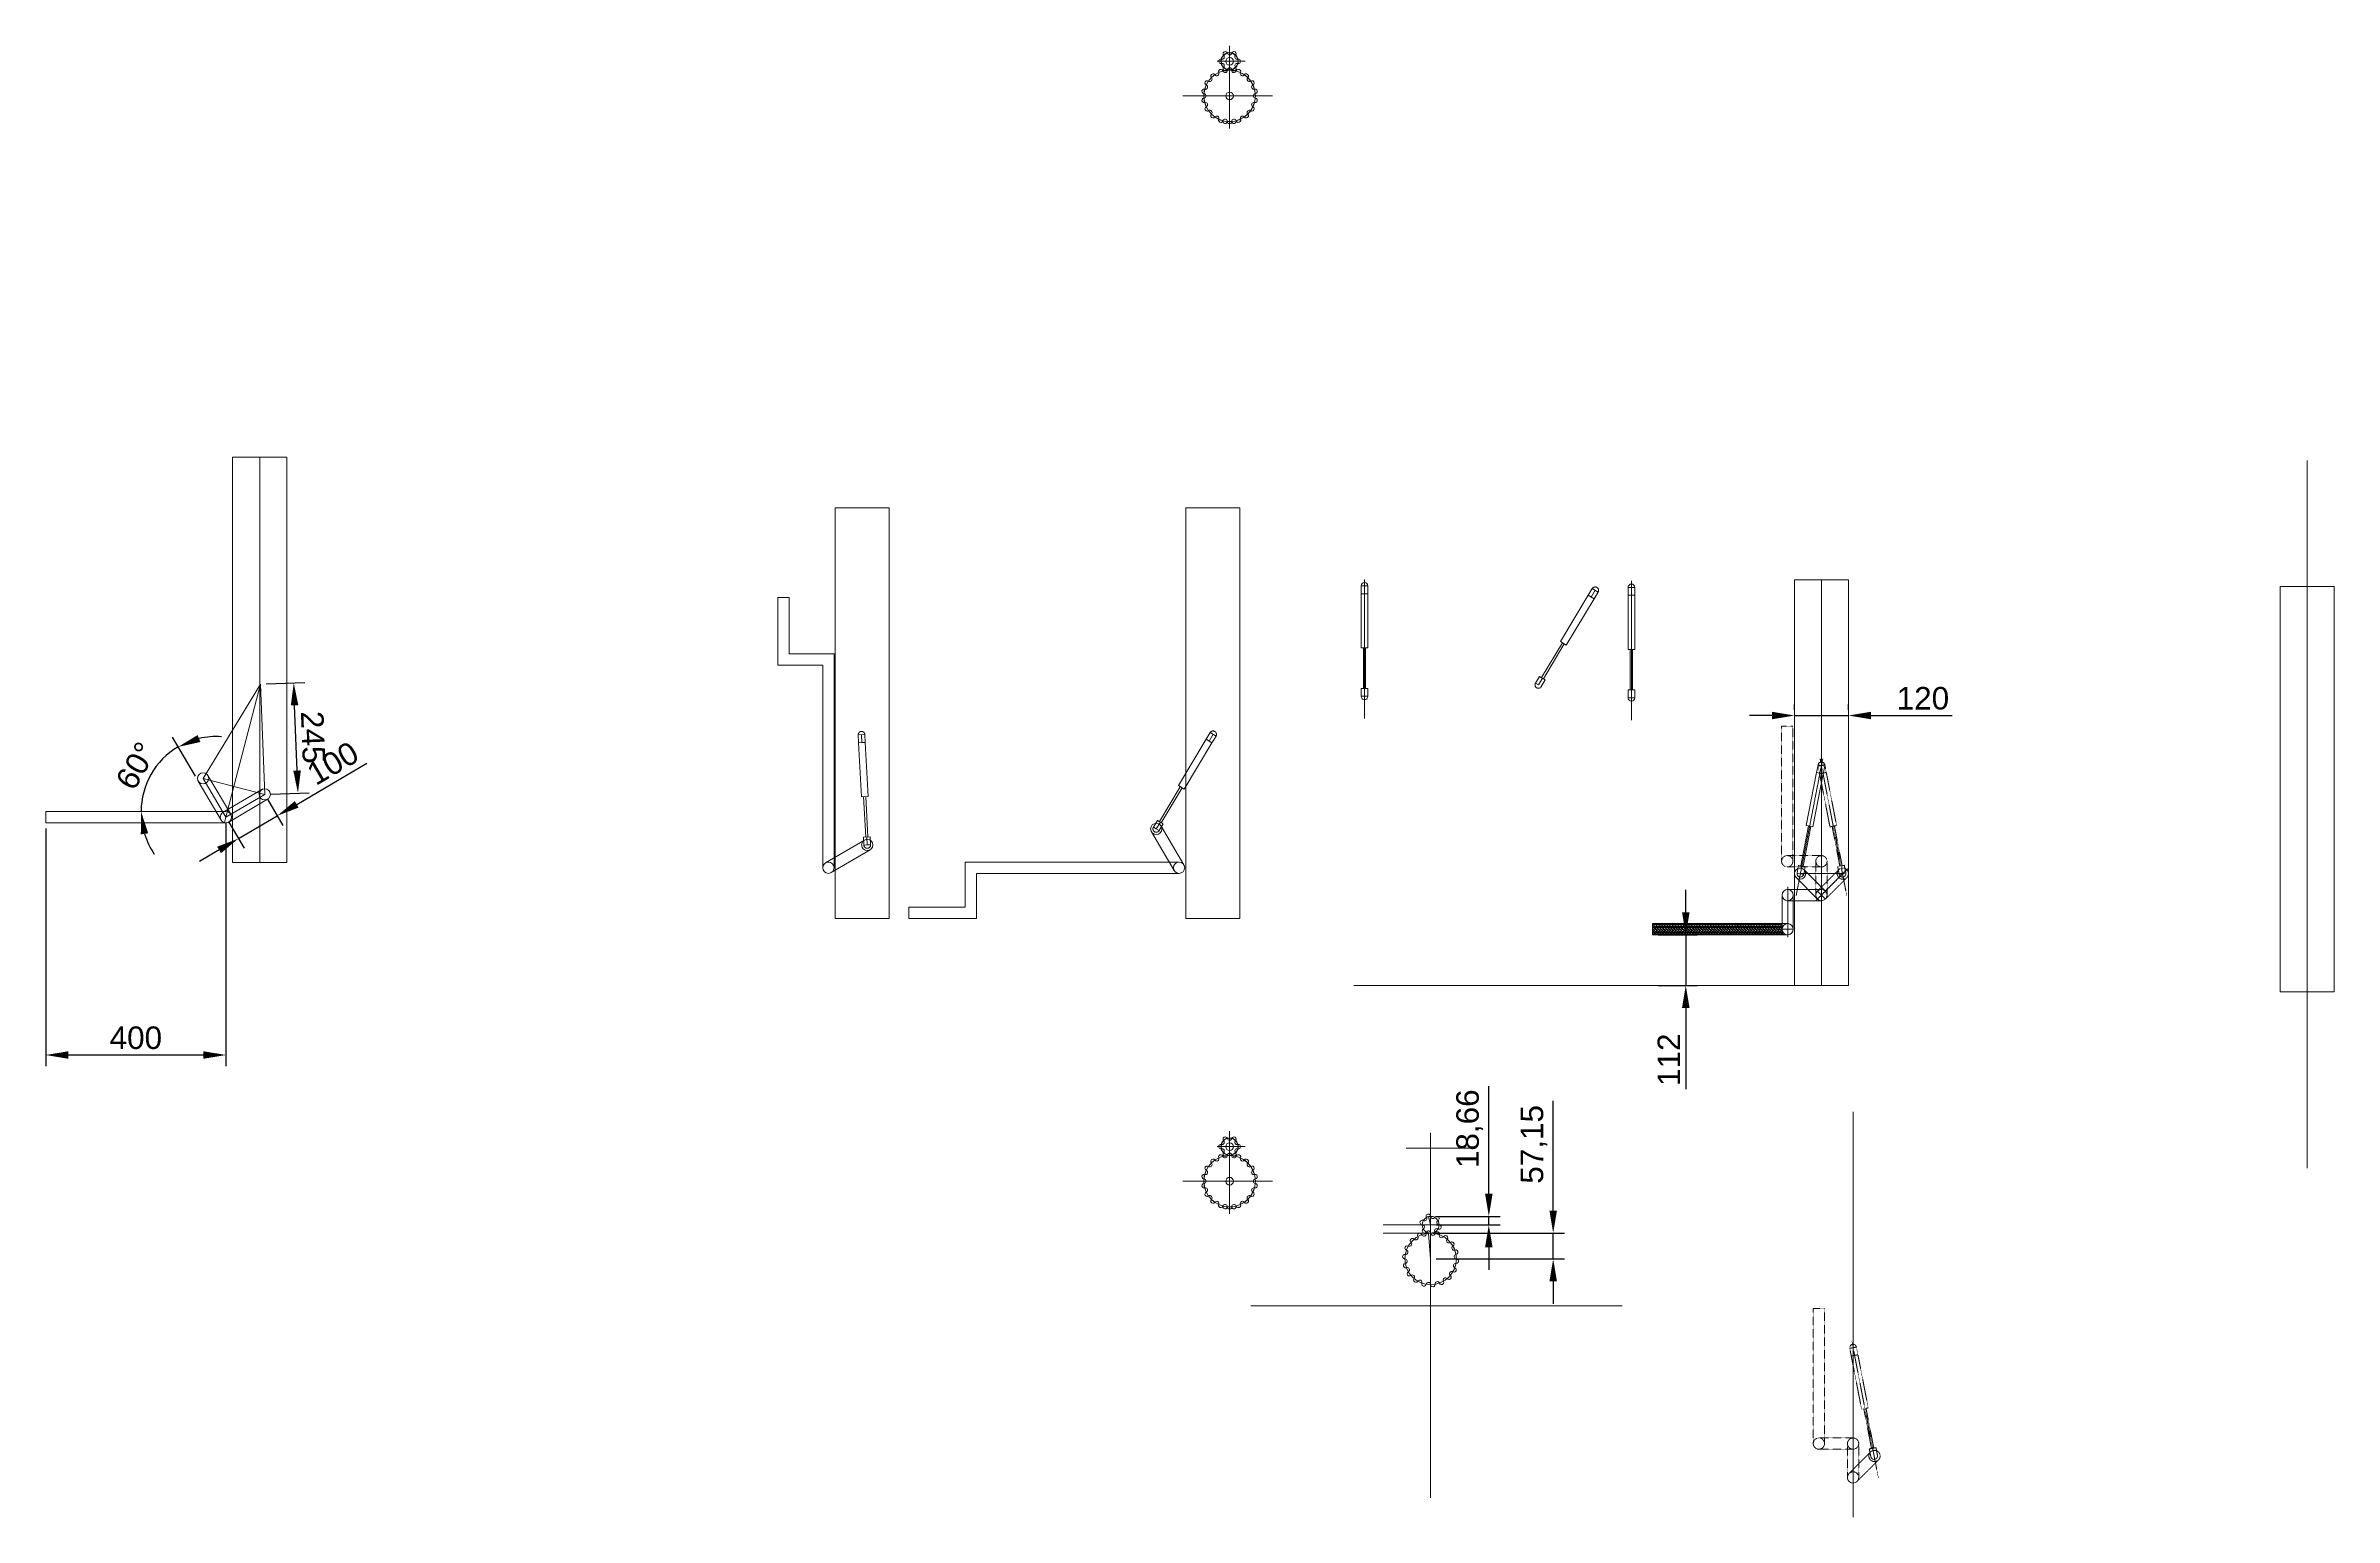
# Model space of a CAD drawing. Header units: millimetres. Extents: x 18768 to 1484868, y -11027 to 520152.
# Drawn here: x 136202 to 141284, y 496674 to 499941 of the extents above; entities that cross this region are included whole.
import ezdxf

# ---------------------------------------------------------------- set-up
doc = ezdxf.new("R2010")
doc.units = ezdxf.units.MM
doc.linetypes.add('CENTER', pattern=[2.71, 2.2, -0.22, 0.07, -0.22])
doc.linetypes.add('HIDDEN', pattern=[0.375, 0.25, -0.125])
doc.layers.add('A Construir', color=1, linetype='Continuous')
doc.styles.get("Standard").update_dxf_attribs({"font": 'arial.ttf'})
doc.dimstyles.new('Anotativo', dxfattribs={"dimscale": 0, "dimtxt": 2.5, "dimasz": 2.5, "dimexe": 1.25, "dimexo": 0.625, "dimtad": 1, "dimtxsty": 'Standard', "dimcen": 2.5, "dimadec": 0, "dimazin": 0, "dimtfac": 1, "dimtmove": 0, "dimatfit": 3, "dimfxl": 1, "dimarcsym": 0})

# ---------------------------------------------------------------- blocks, each defined once
blk = doc.blocks.new('*D722')
at = {"layer": 'A Construir', "color": 0, "linetype": 'ByBlock', "lineweight": -2, "transparency": 16777216}
blk.add_line((136534, 498319.2), (136483, 498406.1), dxfattribs=at)
for start, end in [(120.4237, 180), (85.8704, 103.1471), (197.2767, 214.5533)]:
    blk.add_arc((136579.9, 498241), 166.4, start, end, dxfattribs=at)
at = {"layer": 'A Construir', "color": 0, "linetype": 'ByBlock', "lineweight": 15, "transparency": 16777216}
for points in [[(136545.2, 498395.4), (136539, 498410.8), (136495.6, 498384.5)], [(136412.8, 498190.3), (136429.2, 498192.8), (136413.5, 498241)]]:
    blk.add_solid(points, dxfattribs=at)
at = {"layer": 'DEFPOINTS', "color": 0, "linetype": 'ByBlock', "lineweight": 15, "transparency": 16777216}
for p in [(136451.9, 498347.4), (136540.4, 498308.4), (136201.8, 498241), (136601.8, 498241), (136591, 498222.2)]:
    blk.add_point(p, dxfattribs=at)
at = {"layer": 'A Construir', "color": 0, "linetype": 'ByBlock', "lineweight": 15, "transparency": 16777216, "insert": (136402.5, 498342.6), "char_height": 50, "attachment_point": 5, "rotation": 60.2119}
blk.add_mtext('60°', dxfattribs=at)
blk = doc.blocks.new('*D723')
at = {"layer": 'A Construir', "color": 0, "linetype": 'ByBlock', "lineweight": -2, "transparency": 16777216}
for p, q in [((136691.1, 498524.4), (136777.4, 498527.8)), ((136759.9, 498331.9), (136754.3, 498476.8)), ((136700.5, 498279.6), (136786.8, 498282.9))]:
    blk.add_line(p, q, dxfattribs=at)
at = {"layer": 'A Construir', "color": 0, "linetype": 'ByBlock', "lineweight": 15, "transparency": 16777216}
for points in [[(136762.6, 498477.2), (136746, 498476.5), (136752.4, 498526.8)], [(136768.2, 498332.3), (136751.5, 498331.6), (136761.8, 498282)]]:
    blk.add_solid(points, dxfattribs=at)
at = {"layer": 'DEFPOINTS', "color": 0, "linetype": 'ByBlock', "lineweight": 15, "transparency": 16777216}
for p in [(136678.6, 498524), (136752.4, 498526.8), (136688, 498279.1)]:
    blk.add_point(p, dxfattribs=at)
at = {"layer": 'A Construir', "color": 0, "linetype": 'ByBlock', "lineweight": 15, "transparency": 16777216, "insert": (136795.1, 498405.8), "char_height": 50, "attachment_point": 5, "rotation": 272.1988}
blk.add_mtext('245', dxfattribs=at)
blk = doc.blocks.new('*D724')
at = {"layer": 'A Construir', "color": 0, "linetype": 'ByBlock', "lineweight": -2, "transparency": 16777216}
for p, q in [((136759, 498257), (136914.7, 498348.4)), ((136629.6, 498181), (136715.9, 498231.7)), ((136694.3, 498268.4), (136728.5, 498210.1)), ((136608.1, 498217.7), (136642.3, 498159.5)), ((136586.5, 498155.7), (136543.4, 498130.4))]:
    blk.add_line(p, q, dxfattribs=at)
at = {"layer": 'A Construir', "color": 0, "linetype": 'ByBlock', "lineweight": 15, "transparency": 16777216}
for points in [[(136754.8, 498264.2), (136763.2, 498249.8), (136715.9, 498231.7)], [(136582.3, 498162.9), (136590.8, 498148.5), (136629.6, 498181)]]:
    blk.add_solid(points, dxfattribs=at)
at = {"layer": 'DEFPOINTS', "color": 0, "linetype": 'ByBlock', "lineweight": 15, "transparency": 16777216}
for p in [(136688, 498279.1), (136715.9, 498231.7), (136601.8, 498228.5)]:
    blk.add_point(p, dxfattribs=at)
at = {"layer": 'A Construir', "color": 0, "linetype": 'ByBlock', "lineweight": 15, "transparency": 16777216, "insert": (136839.2, 498348.2), "char_height": 50, "attachment_point": 5, "rotation": 30.4237}
blk.add_mtext('100', dxfattribs=at)
blk = doc.blocks.new('*D725')
at = {"layer": 'A Construir', "color": 0, "linetype": 'ByBlock', "lineweight": -2, "transparency": 16777216}
for p, q in [((140035, 498454.2), (139985, 498454.2)), ((140085, 498466.7), (140085, 498479.2)), ((140085, 498454.2), (140205, 498454.2)), ((140205, 498466.7), (140205, 498479.2)), ((140255, 498454.2), (140435.6, 498454.2))]:
    blk.add_line(p, q, dxfattribs=at)
at = {"layer": 'A Construir', "color": 0, "linetype": 'ByBlock', "lineweight": 15, "transparency": 16777216}
for points in [[(140035, 498462.5), (140035, 498445.8), (140085, 498454.2)], [(140255, 498462.5), (140255, 498445.8), (140205, 498454.2)]]:
    blk.add_solid(points, dxfattribs=at)
at = {"layer": 'DEFPOINTS', "color": 0, "linetype": 'ByBlock', "lineweight": 15, "transparency": 16777216}
for p in [(140085, 498454.2), (140205, 498454.2), (140205, 498454.2)]:
    blk.add_point(p, dxfattribs=at)
at = {"layer": 'A Construir', "color": 0, "linetype": 'ByBlock', "lineweight": 15, "transparency": 16777216, "insert": (140370.3, 498492.2), "char_height": 50, "attachment_point": 5}
blk.add_mtext('120', dxfattribs=at)
blk = doc.blocks.new('*D726')
at = {"layer": 'A Construir', "color": 0, "linetype": 'ByBlock', "lineweight": -2, "transparency": 16777216}
for p, q in [((139843.7, 498017.1), (139843.7, 498067.1)), ((139782.5, 497967.1), (139868.7, 497967.1)), ((139843.7, 497967.1), (139843.7, 497855.1)), ((139782.5, 497855.1), (139868.7, 497855.1)), ((139843.7, 497805.1), (139843.7, 497624.9))]:
    blk.add_line(p, q, dxfattribs=at)
at = {"layer": 'A Construir', "color": 0, "linetype": 'ByBlock', "lineweight": 15, "transparency": 16777216}
for points in [[(139835.4, 498017.1), (139852, 498017.1), (139843.7, 497967.1)], [(139835.4, 497805.1), (139852, 497805.1), (139843.7, 497855.1)]]:
    blk.add_solid(points, dxfattribs=at)
at = {"layer": 'DEFPOINTS', "color": 0, "linetype": 'ByBlock', "lineweight": 15, "transparency": 16777216}
for p in [(139770, 497967.1), (139770, 497855.1), (139843.7, 497855.1)]:
    blk.add_point(p, dxfattribs=at)
at = {"layer": 'A Construir', "color": 0, "linetype": 'ByBlock', "lineweight": 15, "transparency": 16777216, "insert": (139806.1, 497690), "char_height": 50, "attachment_point": 5, "rotation": 90}
blk.add_mtext('112', dxfattribs=at)
blk = doc.blocks.new('*D727')
at = {"layer": 'A Construir', "color": 0, "linetype": 'ByBlock', "lineweight": -2, "transparency": 16777216}
for p, q in [((139406.3, 497392.3), (139406.3, 497631.3)), ((139289.6, 497342.3), (139431.3, 497342.3)), ((139289.6, 497323.7), (139431.3, 497323.7)), ((139406.3, 497323.7), (139406.3, 497342.3)), ((139406.3, 497273.7), (139406.3, 497223.7))]:
    blk.add_line(p, q, dxfattribs=at)
at = {"layer": 'A Construir', "color": 0, "linetype": 'ByBlock', "lineweight": 15, "transparency": 16777216}
for points in [[(139398, 497392.3), (139414.6, 497392.3), (139406.3, 497342.3)], [(139398, 497273.7), (139414.6, 497273.7), (139406.3, 497323.7)]]:
    blk.add_solid(points, dxfattribs=at)
at = {"layer": 'DEFPOINTS', "color": 0, "linetype": 'ByBlock', "lineweight": 15, "transparency": 16777216}
for p in [(139277.1, 497342.3), (139277.1, 497323.7), (139406.3, 497342.3)]:
    blk.add_point(p, dxfattribs=at)
at = {"layer": 'A Construir', "color": 0, "linetype": 'ByBlock', "lineweight": 15, "transparency": 16777216, "insert": (139363.7, 497536.8), "char_height": 50, "attachment_point": 5, "rotation": 90}
blk.add_mtext('18,66', dxfattribs=at)
blk = doc.blocks.new('*D728')
at = {"layer": 'A Construir', "color": 0, "linetype": 'ByBlock', "lineweight": -2, "transparency": 16777216}
for p, q in [((139549.2, 497355), (139549.2, 497599.1)), ((139289.6, 497305), (139574.2, 497305)), ((139549.2, 497247.9), (139549.2, 497305)), ((139289.6, 497247.9), (139574.2, 497247.9)), ((139549.2, 497197.9), (139549.2, 497147.9))]:
    blk.add_line(p, q, dxfattribs=at)
at = {"layer": 'A Construir', "color": 0, "linetype": 'ByBlock', "lineweight": 15, "transparency": 16777216}
for points in [[(139540.9, 497355), (139557.6, 497355), (139549.2, 497305)], [(139540.9, 497197.9), (139557.6, 497197.9), (139549.2, 497247.9)]]:
    blk.add_solid(points, dxfattribs=at)
at = {"layer": 'DEFPOINTS', "color": 0, "linetype": 'ByBlock', "lineweight": 15, "transparency": 16777216}
for p in [(139277.1, 497305), (139549.2, 497305), (139277.1, 497247.9)]:
    blk.add_point(p, dxfattribs=at)
at = {"layer": 'A Construir', "color": 0, "linetype": 'ByBlock', "lineweight": 15, "transparency": 16777216, "insert": (139506.7, 497502.1), "char_height": 50, "attachment_point": 5, "rotation": 90}
blk.add_mtext('57,15', dxfattribs=at)
blk = doc.blocks.new('*D729')
at = {"layer": 'A Construir', "color": 0, "linetype": 'ByBlock', "lineweight": -2, "transparency": 16777216}
for p, q in [((136201.8, 498203.5), (136201.8, 497675.5)), ((136601.8, 498216), (136601.8, 497675.5)), ((136551.8, 497700.5), (136251.8, 497700.5))]:
    blk.add_line(p, q, dxfattribs=at)
at = {"layer": 'A Construir', "color": 0, "linetype": 'ByBlock', "lineweight": 15, "transparency": 16777216}
for points in [[(136251.8, 497708.8), (136251.8, 497692.1), (136201.8, 497700.5)], [(136551.8, 497708.8), (136551.8, 497692.1), (136601.8, 497700.5)]]:
    blk.add_solid(points, dxfattribs=at)
at = {"layer": 'DEFPOINTS', "color": 0, "linetype": 'ByBlock', "lineweight": 15, "transparency": 16777216}
for p in [(136201.8, 498216), (136601.8, 498228.5), (136201.8, 497700.5)]:
    blk.add_point(p, dxfattribs=at)
at = {"layer": 'A Construir', "color": 0, "linetype": 'ByBlock', "lineweight": 15, "transparency": 16777216, "insert": (136401.8, 497738.5), "char_height": 50, "attachment_point": 5}
blk.add_mtext('400', dxfattribs=at)

msp = doc.modelspace()

# ---------------------------------------------------------------- hatches: boundary and pattern name
at = {"layer": 'A Construir', "linetype": 'ByBlock', "lineweight": 15}
h = msp.add_hatch(dxfattribs=at)
h.set_pattern_fill('GOST_WOOD', color=256, style=0)
h.set_pattern_definition([(90, (-127473.513, -51473.4306), (6, -4e-16), [10, -2]), (90, (-127471.513, -51475.4306), (6, -4e-16), [6, -1.5, 3, -1.5]), (90, (-127469.513, -51478.4306), (6, -4e-16), [10, -2])])
h.paths.add_polyline_path([(139769.981, 497967.133), (140069.981, 497967.133, -0.41421356), (140057.481, 497979.633), (140057.481, 497992.133), (139769.981, 497992.133)])

# ---------------------------------------------------------------- linework, layer by layer
for p, q in [((138830.672, 499941.091), (138830.672, 499757.168)), ((138803.29, 499906.594), (138865.454, 499906.594)), ((138726.674, 499829.904), (138925.671, 499829.904)), ((136616.769, 499027.619), (136736.769, 499027.619)), ((136616.769, 498127.619), (136616.769, 499027.619)), ((136676.769, 499027.619), (136676.769, 498127.619)), ((136736.769, 499027.619), (136736.769, 498127.619)), ((137954.845, 498915.299), (138074.845, 498915.299)), ((137954.845, 498003.689), (137954.845, 498915.299)), ((138074.845, 498915.299), (138074.845, 498003.689)), ((138733.474, 498915.299), (138853.474, 498915.299)), ((138733.474, 498003.689), (138733.474, 498915.299)), ((138853.474, 498915.299), (138853.474, 498003.689)), ((139122.77, 498724.368), (139122.77, 498741.868)), ((139122.77, 498741.868), (139137.77, 498741.868)), ((139137.77, 498741.868), (139137.77, 498724.368)), ((137852.346, 498716.188), (137827.346, 498716.188)), ((137827.346, 498716.188), (137827.346, 498566.188)), ((137852.346, 498591.188), (137852.346, 498716.188)), ((139565.298, 498618.192), (139627.103, 498721.052)), ((139639.96, 498713.327), (139578.156, 498610.466)), ((139627.103, 498721.052), (139636.116, 498736.053)), ((139627.103, 498721.052), (139639.96, 498713.327)), ((139633.531, 498717.189), (139627.103, 498721.052)), ((139642.545, 498732.19), (139633.531, 498717.189)), ((139639.96, 498713.327), (139633.531, 498717.189)), ((139636.116, 498736.053), (139648.973, 498728.327)), ((139648.973, 498728.327), (139639.96, 498713.327)), ((139715.482, 498721.036), (139715.482, 498738.536)), ((139715.482, 498738.536), (139730.482, 498738.536)), ((139730.482, 498738.536), (139730.482, 498721.036)), ((137952.346, 498591.188), (137852.346, 498591.188)), ((137952.346, 498591.188), (137952.346, 498116.188)), ((139127.77, 498604.368), (139132.77, 498604.368)), ((139523.23, 498538.472), (139569.584, 498615.617)), ((139573.87, 498613.042), (139527.516, 498535.897)), ((139578.156, 498610.466), (139565.298, 498618.192)), ((139720.482, 498601.036), (139725.482, 498601.036)), ((137927.346, 498566.188), (137827.346, 498566.188)), ((137927.346, 498116.188), (137927.346, 498566.188)), ((139509.931, 498526.047), (139518.945, 498541.047)), ((139525.373, 498537.184), (139516.36, 498522.184)), ((139518.945, 498541.047), (139531.802, 498533.321)), ((136678.601, 498523.968), (136551.131, 498314.739)), ((136601.77, 498228.509), (136678.601, 498523.968)), ((136688, 498279.148), (136678.601, 498523.968)), ((139122.77, 498496.868), (139122.77, 498514.368)), ((139122.77, 498514.368), (139127.77, 498514.368)), ((139137.77, 498496.868), (139122.77, 498496.868)), ((139132.77, 498514.368), (139137.77, 498514.368)), ((139137.77, 498514.368), (139137.77, 498496.868)), ((139516.36, 498522.184), (139509.931, 498526.047)), ((139531.802, 498533.321), (139522.789, 498518.321)), ((139715.482, 498493.536), (139715.482, 498511.036)), ((139715.482, 498511.036), (139720.482, 498511.036)), ((139730.482, 498493.536), (139715.482, 498493.536)), ((139725.482, 498511.036), (139730.482, 498511.036)), ((139730.482, 498511.036), (139730.482, 498493.536)), ((138005.847, 498411.106), (138020.827, 498411.886)), ((138006.757, 498393.63), (138005.847, 498411.106)), ((138006.757, 498393.63), (138021.737, 498394.41)), ((138014.247, 498394.02), (138006.757, 498393.63)), ((138012.997, 498273.792), (138006.757, 498393.63)), ((138013.337, 498411.496), (138014.247, 498394.02)), ((138021.737, 498394.41), (138014.247, 498394.02)), ((138020.827, 498411.886), (138021.737, 498394.41)), ((138021.737, 498394.41), (138027.977, 498274.572)), ((138716.84, 498298.54), (138778.645, 498401.4)), ((138791.502, 498393.674), (138729.698, 498290.814)), ((138778.645, 498401.4), (138787.658, 498416.4)), ((138778.645, 498401.4), (138791.502, 498393.674)), ((138785.073, 498397.537), (138778.645, 498401.4)), ((138794.087, 498412.538), (138785.073, 498397.537)), ((138791.502, 498393.674), (138785.073, 498397.537)), ((138787.658, 498416.4), (138800.515, 498408.675)), ((138800.515, 498408.675), (138791.502, 498393.674)), ((140137.619, 498344.916), (140152.343, 498342.054)), ((136540.352, 498308.409), (136590.991, 498222.179)), ((136551.131, 498314.739), (136601.77, 498228.509)), ((136551.131, 498314.739), (136688, 498279.148)), ((136561.91, 498321.069), (136612.549, 498234.839)), ((136595.44, 498239.288), (136681.67, 498289.927)), ((138674.773, 498218.82), (138721.126, 498295.965)), ((138725.412, 498293.39), (138679.058, 498216.244)), ((138729.698, 498290.814), (138716.84, 498298.54)), ((136201.77, 498241.009), (136601.77, 498241.009)), ((136201.77, 498216.009), (136201.77, 498241.009)), ((136604.916, 498240.607), (136598.624, 498216.411)), ((136601.77, 498228.509), (136688, 498279.148)), ((136608.1, 498217.73), (136694.33, 498268.369)), ((138027.977, 498274.572), (138012.997, 498273.792)), ((138022.67, 498184.174), (138017.99, 498274.052)), ((138022.984, 498274.312), (138027.663, 498184.434)), ((136601.77, 498216.009), (136201.77, 498216.009)), ((138017.677, 498183.914), (138032.657, 498184.694)), ((138018.587, 498166.438), (138017.677, 498183.914)), ((138025.167, 498184.304), (138026.077, 498166.828)), ((138032.657, 498184.694), (138033.567, 498167.218)), ((138657.057, 498196.089), (138707.696, 498109.859)), ((138661.474, 498206.394), (138670.487, 498221.395)), ((138667.902, 498202.532), (138661.474, 498206.394)), ((138676.915, 498217.532), (138667.902, 498202.532)), ((138674.331, 498198.669), (138667.902, 498202.532)), ((138670.487, 498221.395), (138683.344, 498213.669)), ((138683.344, 498213.669), (138674.331, 498198.669)), ((138678.615, 498208.749), (138729.254, 498122.518)), ((140116.291, 498208.988), (140121.199, 498208.034)), ((138019.747, 498177.606), (137933.516, 498126.967)), ((138032.407, 498156.049), (137946.176, 498105.41)), ((138026.077, 498166.828), (138018.587, 498166.438)), ((138033.567, 498167.218), (138026.077, 498166.828)), ((136736.769, 498127.619), (136616.769, 498127.619)), ((138243.475, 498128.688), (138718.475, 498128.688)), ((138243.475, 498128.688), (138243.475, 498028.688)), ((138718.475, 498103.688), (138268.475, 498103.688)), ((138268.475, 498103.688), (138268.475, 498003.688)), ((140192.481, 498103.133), (140097.481, 498103.133)), ((138118.475, 498028.688), (138118.475, 498003.688)), ((138243.475, 498028.688), (138118.475, 498028.688)), ((140153.82, 498046.794), (140136.142, 498064.472)), ((138074.845, 498003.689), (137954.845, 498003.689)), ((138118.475, 498003.688), (138268.475, 498003.688)), ((138853.474, 498003.689), (138733.474, 498003.689)), ((140082.481, 497979.633), (140057.481, 497979.633)), ((138830.672, 497531.573), (138830.672, 497347.65)), ((139277.091, 497528.026), (139277.091, 496717.49)), ((138803.29, 497497.076), (138865.454, 497497.076)), ((139222.98, 497493.616), (139371.242, 497493.616)), ((138726.674, 497420.386), (138925.671, 497420.386)), ((139171.519, 497323.665), (139420.606, 497323.665)), ((139272.091, 497342.326), (139282.091, 497342.326)), ((139272.091, 497342.326), (139277.091, 497323.665)), ((139277.091, 497323.665), (139277.091, 497359.987)), ((139171.519, 497305.005), (139420.606, 497305.005)), ((139272.091, 497305.005), (139277.091, 497247.855)), ((138877.469, 497143.91), (139702.114, 497143.91))]:
    msp.add_line(p, q, dxfattribs=at)
at = {"layer": 'A Construir', "linetype": 'CENTER', "lineweight": 15}
for p, q in [((141223.686, 499020.466), (141223.686, 497449.565)), ((139130.27, 498756.528), (139130.27, 498447.225)), ((139722.982, 498753.197), (139722.982, 498443.893)), ((140144.981, 498755.132), (140144.981, 497855.132)), ((140147.778, 498357.875), (140088.761, 498054.255)), ((140203.474, 498114.127), (140132.755, 498043.407)), ((140215.253, 497574.335), (140215.253, 496674.335))]:
    msp.add_line(p, q, dxfattribs=at)
at = {"layer": 'A Construir', "color": 5, "linetype": 'ByBlock', "lineweight": 15}
for p, q in [((140084.981, 498755.132), (140084.981, 497855.132)), ((140204.981, 498755.132), (140084.981, 498755.132)), ((140204.981, 497855.132), (140204.981, 498755.132)), ((140084.981, 497855.132), (140204.981, 497855.132))]:
    msp.add_line(p, q, dxfattribs=at)
at = {"layer": 'A Construir', "linetype": 'HIDDEN', "lineweight": 15}
for p, q in [((140081.481, 498430.633), (140056.481, 498430.633)), ((140056.481, 498430.633), (140056.481, 498130.633)), ((140081.481, 498130.633), (140081.481, 498430.633)), ((140137.619, 498342.054), (140152.343, 498344.916)), ((140140.958, 498324.875), (140137.619, 498342.054)), ((140142.184, 498357.875), (140201.202, 498054.255)), ((140152.343, 498344.916), (140155.683, 498327.737)), ((140168.763, 498208.034), (140173.671, 498208.988)), ((140068.981, 498143.133), (140144.981, 498143.133)), ((140132.481, 498132.653), (140132.481, 498055.633)), ((140132.481, 498132.653), (140132.481, 498055.633)), ((140157.481, 498132.653), (140157.481, 498055.633)), ((140157.481, 498132.653), (140157.481, 498055.633)), ((140144.981, 498118.133), (140068.981, 498118.133)), ((140136.142, 498064.472), (140183.642, 498111.972)), ((140201.32, 498094.294), (140153.82, 498046.794)), ((140181.028, 498118.733), (140185.936, 498119.687)), ((140184.367, 498101.555), (140181.028, 498118.733)), ((140199.092, 498104.417), (140184.367, 498101.555)), ((140190.844, 498120.641), (140195.752, 498121.596)), ((140195.752, 498121.596), (140199.092, 498104.417)), ((140151.753, 497137.835), (140126.753, 497137.835)), ((140126.753, 497137.835), (140126.753, 496837.835)), ((140151.753, 496837.835), (140151.753, 497137.835)), ((140212.456, 497065.077), (140271.474, 496761.457)), ((140207.891, 497049.255), (140222.615, 497052.117)), ((140211.23, 497032.077), (140207.891, 497049.255)), ((140222.615, 497052.117), (140225.954, 497034.939)), ((140139.253, 496850.335), (140215.253, 496850.335)), ((140215.253, 496825.335), (140139.253, 496825.335)), ((140202.753, 496839.854), (140202.753, 496762.835)), ((140206.414, 496771.674), (140253.914, 496819.174)), ((140227.753, 496839.854), (140227.753, 496762.835)), ((140251.3, 496825.935), (140256.208, 496826.889)), ((140254.639, 496808.756), (140251.3, 496825.935)), ((140261.116, 496827.843), (140266.024, 496828.797)), ((140266.024, 496828.797), (140269.363, 496811.619)), ((140271.592, 496801.496), (140224.092, 496753.996))]:
    msp.add_line(p, q, dxfattribs=at)
at = {"layer": 'A Construir', "color": 3, "linetype": 'ByBlock', "lineweight": 15}
for p, q in [((140134.28, 498327.737), (140137.619, 498344.916)), ((140152.343, 498342.054), (140149.004, 498324.875)), ((140090.871, 498104.417), (140094.21, 498121.596)), ((140105.595, 498101.555), (140090.871, 498104.417)), ((140094.21, 498121.596), (140099.118, 498120.641)), ((140104.026, 498119.687), (140108.934, 498118.733)), ((140108.934, 498118.733), (140105.595, 498101.555)), ((140057.481, 497979.633), (140057.481, 498055.633)), ((140067.962, 498068.133), (140144.981, 498068.133)), ((140067.962, 498043.133), (140144.981, 498043.133)), ((140082.481, 498055.633), (140082.481, 497979.633)), ((140069.981, 497992.133), (139769.981, 497992.133)), ((139769.981, 497992.133), (139769.981, 497967.133)), ((139769.981, 497967.133), (140069.981, 497967.133))]:
    msp.add_line(p, q, dxfattribs=at)
at = {"layer": 'A Construir', "color": 3, "linetype": 'Continuous', "lineweight": 15}
for p, q in [((140136.142, 498046.794), (140088.642, 498094.294)), ((140106.32, 498111.972), (140153.82, 498064.472))]:
    msp.add_line(p, q, dxfattribs=at)
at = {"layer": 'A Construir', "color": 3, "linetype": 'CENTER', "lineweight": 15}
msp.add_line((140069.981, 498074.129), (140069.981, 497962.343), dxfattribs=at)
at = {"layer": 'A Construir', "color": 5, "linetype": 'CENTER', "lineweight": 15}
msp.add_line((140204.981, 497855.132), (139106.655, 497855.132), dxfattribs=at)
at = {"layer": 'A Construir', "color": 5, "linetype": 'ByBlock', "lineweight": 15}
msp.add_lwpolyline([(141163.686, 498740.811), (141283.686, 498740.811), (141283.686, 497840.811), (141163.686, 497840.811), (141163.686, 498740.811)], dxfattribs=at)
at = {"layer": 'A Construir', "linetype": 'ByBlock', "lineweight": 15}
for points in [[(139122.77, 498724.368), (139137.77, 498724.368), (139137.77, 498604.368), (139132.77, 498604.368), (139132.77, 498514.368), (139127.77, 498514.368), (139127.77, 498604.368), (139122.77, 498604.368), (139122.77, 498724.368)], [(139715.482, 498721.036), (139730.482, 498721.036), (139730.482, 498601.036), (139725.482, 498601.036), (139725.482, 498511.036), (139720.482, 498511.036), (139720.482, 498601.036), (139715.482, 498601.036), (139715.482, 498721.036)]]:
    msp.add_lwpolyline(points, dxfattribs=at)
at = {"layer": 'A Construir', "color": 3, "linetype": 'ByBlock', "lineweight": 15}
msp.add_lwpolyline([(140134.28, 498327.737), (140149.004, 498324.875), (140126.107, 498207.08), (140121.199, 498208.034), (140104.026, 498119.687), (140099.118, 498120.641), (140116.291, 498208.988), (140111.383, 498209.942), (140134.28, 498327.737)], dxfattribs=at)
at = {"layer": 'A Construir', "linetype": 'HIDDEN', "lineweight": 15}
for points in [[(140140.958, 498324.875), (140155.683, 498327.737), (140178.58, 498209.942), (140173.671, 498208.988), (140190.844, 498120.641), (140185.936, 498119.687), (140168.763, 498208.034), (140163.855, 498207.08), (140140.958, 498324.875)], [(140211.23, 497032.077), (140225.954, 497034.939), (140248.851, 496917.144), (140243.943, 496916.189), (140261.116, 496827.843), (140256.208, 496826.889), (140239.035, 496915.235), (140234.127, 496914.281), (140211.23, 497032.077)]]:
    msp.add_lwpolyline(points, dxfattribs=at)
at = {"layer": 'A Construir', "color": 2, "linetype": 'ByBlock', "lineweight": 15}
for centre, radius in [((138830.672, 499906.594), 19.319), ((138830.672, 499906.594), 18.66), ((138830.672, 499906.594), 8.5), ((138830.672, 497497.076), 19.319), ((138830.672, 497497.076), 18.66), ((138830.672, 497497.076), 8.5)]:
    msp.add_circle(centre, radius, dxfattribs=at)
at = {"layer": 'A Construir', "linetype": 'ByBlock', "lineweight": 15}
for centre, radius in [((138830.672, 499829.904), 57.369), ((138830.672, 499829.904), 57.15), ((138830.672, 499829.904), 8.5), ((136551.131, 498314.739), 12.5), ((136688, 498279.148), 12.5), ((136601.77, 498228.509), 12.5), ((136601.77, 498228.509), 12.5), ((138667.836, 498202.419), 12.5), ((138026.077, 498166.828), 12.5), ((137939.846, 498116.188), 12.5), ((137939.846, 498116.188), 12.5), ((137939.846, 498116.188), 12.5), ((138718.475, 498116.188), 12.5), ((138718.475, 498116.188), 12.5), ((138718.475, 498116.188), 12.5), ((140144.981, 498055.633), 12.5), ((140144.981, 498055.633), 12.5), ((138830.672, 497420.386), 57.369), ((138830.672, 497420.386), 57.15), ((138830.672, 497420.386), 8.5), ((139277.091, 497323.665), 18.66), ((139277.091, 497247.855), 57.15)]:
    msp.add_circle(centre, radius, dxfattribs=at)
at = {"layer": 'A Construir', "linetype": 'HIDDEN', "lineweight": 15}
for centre in [(140068.981, 498130.633), (140144.981, 498130.633), (140144.981, 498130.633), (140192.481, 498103.133), (140139.253, 496837.835), (140215.253, 496837.835), (140262.753, 496810.335), (140215.253, 496762.673)]:
    msp.add_circle(centre, 12.5, dxfattribs=at)
at = {"layer": 'A Construir', "color": 3, "linetype": 'Continuous', "lineweight": 15}
for centre in [(140097.481, 498103.133), (140144.981, 498055.633)]:
    msp.add_circle(centre, 12.5, dxfattribs=at)
at = {"layer": 'A Construir', "color": 3, "linetype": 'ByBlock', "lineweight": 15}
for centre in [(140069.981, 498055.633), (140069.981, 497979.633)]:
    msp.add_circle(centre, 12.5, dxfattribs=at)
at = {"layer": 'A Construir', "color": 2, "linetype": 'ByBlock', "lineweight": 15}
for centre, start, end in [((138811.354, 499906.594), 75, 285), ((138813.942, 499916.253), 255, 45), ((138821.013, 499923.324), 15, 225), ((138830.672, 499925.913), 195, 345), ((138840.332, 499923.324), 315, 165), ((138847.403, 499916.253), 135, 285), ((138849.991, 499906.594), 255, 105), ((138813.942, 499896.935), 315, 105), ((138821.013, 499889.864), 135, 345), ((138830.672, 499887.276), 15, 165), ((138840.332, 499889.864), 195, 45), ((138811.354, 497497.076), 75, 285), ((138813.942, 497506.736), 255, 45), ((138813.942, 497487.417), 315, 105), ((138821.013, 497513.807), 15, 225), ((138821.013, 497480.346), 135, 345), ((138830.672, 497516.395), 195, 345), ((138830.672, 497477.758), 15, 165), ((138840.332, 497513.807), 315, 165), ((138840.332, 497480.346), 195, 45), ((138847.403, 497506.736), 135, 285), ((138849.991, 497497.076), 255, 105)]:
    msp.add_arc(centre, 5, start, end, dxfattribs=at)
at = {"layer": 'A Construir', "linetype": 'ByBlock', "lineweight": 15}
for centre, radius, start, end in [((138780.99, 499858.588), 5, 55, 245), ((138780.99, 499858.588), 5, 55, 245), ((138786.725, 499866.78), 5, 235, 45), ((138786.725, 499866.78), 5, 235, 45), ((138793.797, 499873.851), 5, 35, 225), ((138793.797, 499873.851), 5, 35, 225), ((138801.988, 499879.586), 5, 215, 25), ((138820.71, 499886.401), 5, 195, 5), ((138830.672, 499887.272), 5, 355, 185), ((138840.634, 499886.401), 5, 175, 345), ((138850.294, 499883.813), 5, 335, 165), ((138850.294, 499883.813), 5, 335, 165), ((138859.357, 499879.586), 5, 155, 325), ((138859.357, 499879.586), 5, 155, 325), ((138867.548, 499873.851), 5, 315, 145), ((138867.548, 499873.851), 5, 315, 145), ((138874.619, 499866.78), 5, 135, 305), ((138874.619, 499866.78), 5, 135, 305), ((138880.355, 499858.588), 5, 295, 125), ((138880.355, 499858.588), 5, 295, 125), ((138774.175, 499839.866), 5, 75, 265), ((138774.175, 499839.866), 5, 75, 265), ((138774.175, 499819.942), 5, 95, 285), ((138774.175, 499819.942), 5, 95, 285), ((138773.304, 499829.904), 5, 275, 85), ((138773.304, 499829.904), 5, 275, 85), ((138776.764, 499849.525), 5, 255, 65), ((138776.764, 499849.525), 5, 255, 65), ((138776.764, 499810.283), 5, 295, 105), ((138776.764, 499810.283), 5, 295, 105), ((138884.581, 499849.525), 5, 115, 285), ((138884.581, 499849.525), 5, 115, 285), ((138884.581, 499810.283), 5, 75, 245), ((138884.581, 499810.283), 5, 75, 245), ((138888.041, 499829.904), 5, 95, 265), ((138888.041, 499829.904), 5, 95, 265), ((138887.169, 499839.866), 5, 275, 105), ((138887.169, 499839.866), 5, 275, 105), ((138887.169, 499819.942), 5, 255, 85), ((138887.169, 499819.942), 5, 255, 85), ((138780.99, 499801.219), 5, 115, 305), ((138780.99, 499801.219), 5, 115, 305), ((138786.725, 499793.028), 5, 315, 125), ((138786.725, 499793.028), 5, 315, 125), ((138793.797, 499785.957), 5, 135, 325), ((138793.797, 499785.957), 5, 135, 325), ((138801.988, 499780.221), 5, 335, 145), ((138801.988, 499780.221), 5, 335, 145), ((138811.051, 499775.995), 5, 155, 345), ((138811.051, 499775.995), 5, 155, 345), ((138820.71, 499773.407), 5, 165, 355), ((138820.71, 499773.407), 5, 355, 165), ((138820.71, 499773.407), 5, 355, 165), ((138830.672, 499772.535), 5, 175, 5), ((138840.634, 499773.407), 5, 15, 185), ((138840.634, 499773.407), 5, 15, 185), ((138840.634, 499773.407), 5, 185, 15), ((138850.294, 499775.995), 5, 195, 25), ((138859.357, 499780.221), 5, 35, 205), ((138859.357, 499780.221), 5, 35, 205), ((138867.548, 499785.957), 5, 215, 45), ((138867.548, 499785.957), 5, 215, 45), ((138874.619, 499793.028), 5, 55, 225), ((138874.619, 499793.028), 5, 55, 225), ((138880.355, 499801.219), 5, 235, 65), ((138880.355, 499801.219), 5, 235, 65), ((139130.27, 498741.868), 7.5, 0, 180), ((139722.982, 498738.536), 7.5, 0, 180), ((139130.27, 498496.868), 7.5, 180, 0), ((139722.982, 498493.536), 7.5, 180, 0), ((138793.797, 497464.333), 5, 35, 225), ((138793.797, 497464.333), 5, 35, 225), ((138801.988, 497470.069), 5, 215, 25), ((138820.71, 497476.883), 5, 195, 5), ((138830.672, 497477.755), 5, 355, 185), ((138840.634, 497476.883), 5, 175, 345), ((138850.294, 497474.295), 5, 335, 165), ((138850.294, 497474.295), 5, 335, 165), ((138859.357, 497470.069), 5, 155, 325), ((138859.357, 497470.069), 5, 155, 325), ((138867.548, 497464.333), 5, 315, 145), ((138867.548, 497464.333), 5, 315, 145), ((138774.175, 497430.348), 5, 75, 265), ((138774.175, 497430.348), 5, 75, 265), ((138773.304, 497420.386), 5, 275, 85), ((138773.304, 497420.386), 5, 275, 85), ((138776.764, 497440.007), 5, 255, 65), ((138776.764, 497440.007), 5, 255, 65), ((138780.99, 497449.07), 5, 55, 245), ((138780.99, 497449.07), 5, 55, 245), ((138786.725, 497457.262), 5, 235, 45), ((138786.725, 497457.262), 5, 235, 45), ((138874.619, 497457.262), 5, 135, 305), ((138874.619, 497457.262), 5, 135, 305), ((138880.355, 497449.07), 5, 295, 125), ((138880.355, 497449.07), 5, 295, 125), ((138884.581, 497440.007), 5, 115, 285), ((138884.581, 497440.007), 5, 115, 285), ((138888.041, 497420.386), 5, 95, 265), ((138888.041, 497420.386), 5, 95, 265), ((138887.169, 497430.348), 5, 275, 105), ((138887.169, 497430.348), 5, 275, 105), ((138774.175, 497410.424), 5, 95, 285), ((138774.175, 497410.424), 5, 95, 285), ((138776.764, 497400.765), 5, 295, 105), ((138776.764, 497400.765), 5, 295, 105), ((138780.99, 497391.702), 5, 115, 305), ((138780.99, 497391.702), 5, 115, 305), ((138786.725, 497383.51), 5, 315, 125), ((138786.725, 497383.51), 5, 315, 125), ((138793.797, 497376.439), 5, 135, 325), ((138793.797, 497376.439), 5, 135, 325), ((138801.988, 497370.703), 5, 335, 145), ((138801.988, 497370.703), 5, 335, 145), ((138811.051, 497366.477), 5, 155, 345), ((138811.051, 497366.477), 5, 155, 345), ((138820.71, 497363.889), 5, 355, 165), ((138820.71, 497363.889), 5, 355, 165), ((138840.634, 497363.889), 5, 15, 185), ((138840.634, 497363.889), 5, 15, 185), ((138850.294, 497366.477), 5, 195, 25), ((138859.357, 497370.703), 5, 35, 205), ((138859.357, 497370.703), 5, 35, 205), ((138867.548, 497376.439), 5, 215, 45), ((138867.548, 497376.439), 5, 215, 45), ((138874.619, 497383.51), 5, 55, 225), ((138874.619, 497383.51), 5, 55, 225), ((138880.355, 497391.702), 5, 235, 65), ((138880.355, 497391.702), 5, 235, 65), ((138884.581, 497400.765), 5, 75, 245), ((138884.581, 497400.765), 5, 75, 245), ((138887.169, 497410.424), 5, 255, 85), ((138887.169, 497410.424), 5, 255, 85), ((138820.71, 497363.889), 5, 165, 355), ((138830.672, 497363.017), 5, 175, 5), ((138840.634, 497363.889), 5, 185, 15), ((139258.431, 497328.665), 5, 60, 270), ((139258.431, 497318.665), 5, 300, 90), ((139263.431, 497337.326), 5, 240, 30), ((139272.091, 497342.326), 5, 0, 210), ((139282.091, 497342.326), 5, 180, 330), ((139290.752, 497337.326), 5, 300, 150), ((139295.752, 497328.665), 5, 120, 270), ((139295.752, 497318.665), 5, 240, 90), ((139225.098, 497272.1), 5, 60, 250), ((139225.098, 497272.1), 5, 60, 250), ((139221.678, 497262.703), 5, 260, 70), ((139221.678, 497262.703), 5, 260, 70), ((139230.098, 497280.76), 5, 240, 50), ((139230.098, 497280.76), 5, 240, 50), ((139236.526, 497288.421), 5, 40, 230), ((139236.526, 497288.421), 5, 40, 230), ((139244.186, 497294.849), 5, 220, 30), ((139244.186, 497294.849), 5, 220, 30), ((139252.846, 497299.849), 5, 20, 210), ((139252.846, 497299.849), 5, 20, 210), ((139262.243, 497303.269), 5, 200, 10), ((139262.243, 497303.269), 5, 200, 10), ((139263.431, 497310.005), 5, 120, 330), ((139272.091, 497305.005), 5, 0, 190), ((139272.091, 497305.005), 5, 0, 190), ((139272.091, 497305.005), 5, 0, 150), ((139282.091, 497305.005), 5, 180, 30), ((139282.091, 497305.005), 5, 180, 350), ((139282.091, 497305.005), 5, 180, 350), ((139290.752, 497310.005), 5, 60, 210), ((139291.939, 497303.269), 5, 340, 170), ((139291.939, 497303.269), 5, 340, 170), ((139301.336, 497299.849), 5, 160, 330), ((139301.336, 497299.849), 5, 160, 330), ((139309.997, 497294.849), 5, 320, 150), ((139309.997, 497294.849), 5, 320, 150), ((139317.657, 497288.421), 5, 140, 310), ((139317.657, 497288.421), 5, 140, 310), ((139324.085, 497280.76), 5, 300, 130), ((139324.085, 497280.76), 5, 300, 130), ((139329.085, 497272.1), 5, 120, 290), ((139329.085, 497272.1), 5, 120, 290), ((139332.505, 497262.703), 5, 280, 110), ((139332.505, 497262.703), 5, 280, 110), ((139219.941, 497252.855), 5, 80, 270), ((139219.941, 497252.855), 5, 80, 270), ((139221.678, 497233.007), 5, 100, 290), ((139221.678, 497233.007), 5, 100, 290), ((139219.941, 497242.855), 5, 280, 90), ((139219.941, 497242.855), 5, 280, 90), ((139225.098, 497223.61), 5, 300, 110), ((139225.098, 497223.61), 5, 300, 110), ((139230.098, 497214.95), 5, 120, 310), ((139230.098, 497214.95), 5, 120, 310), ((139324.085, 497214.95), 5, 60, 230), ((139324.085, 497214.95), 5, 60, 230), ((139329.085, 497223.61), 5, 240, 70), ((139329.085, 497223.61), 5, 240, 70), ((139332.505, 497233.007), 5, 80, 250), ((139332.505, 497233.007), 5, 80, 250), ((139334.242, 497252.855), 5, 100, 270), ((139334.242, 497252.855), 5, 100, 270), ((139334.242, 497242.855), 5, 260, 90), ((139334.242, 497242.855), 5, 260, 90), ((139236.526, 497207.289), 5, 320, 130), ((139236.526, 497207.289), 5, 320, 130), ((139244.186, 497200.861), 5, 140, 330), ((139244.186, 497200.861), 5, 140, 330), ((139252.846, 497195.861), 5, 340, 150), ((139252.846, 497195.861), 5, 340, 150), ((139262.243, 497192.441), 5, 160, 350), ((139262.243, 497192.441), 5, 160, 350), ((139272.091, 497190.705), 5, 0, 170), ((139272.091, 497190.705), 5, 0, 170), ((139282.091, 497190.705), 5, 180, 10), ((139282.091, 497190.705), 5, 180, 10), ((139291.939, 497192.441), 5, 20, 190), ((139291.939, 497192.441), 5, 20, 190), ((139301.336, 497195.861), 5, 200, 30), ((139301.336, 497195.861), 5, 200, 30), ((139309.997, 497200.861), 5, 40, 210), ((139309.997, 497200.861), 5, 40, 210), ((139317.657, 497207.289), 5, 220, 50), ((139317.657, 497207.289), 5, 220, 50)]:
    msp.add_arc(centre, radius, start, end, dxfattribs=at)
at = {"layer": 'A Construir', "color": 1, "linetype": 'ByBlock', "lineweight": 15}
for centre in [(138811.051, 499883.813), (138811.051, 497474.295)]:
    msp.add_arc(centre, 5, 15, 205, dxfattribs=at)
at = {"layer": 'A Construir', "color": 40, "linetype": 'ByBlock', "lineweight": 15, "true_color": 0xf8d731}
for centre in [(138847.403, 499896.935), (138847.403, 497487.417)]:
    msp.add_arc(centre, 5, 75, 225, dxfattribs=at)
at = {"layer": 'A Construir', "linetype": 'CENTER', "lineweight": 15}
for centre, start, end in [((139642.545, 498732.19), 329, 149), ((139516.36, 498522.184), 149, 329), ((138013.337, 498411.496), 2.980582, 182.980582), ((138794.087, 498412.538), 329, 149), ((138667.902, 498202.532), 149, 329), ((138026.077, 498166.828), 182.980582, 2.980582)]:
    msp.add_arc(centre, 7.5, start, end, dxfattribs=at)
at = {"layer": 'A Construir', "linetype": 'HIDDEN', "lineweight": 15}
for centre, start, end in [((140144.981, 498343.485), 11, 191), ((140191.729, 498102.986), 191, 11), ((140215.253, 497050.686), 11, 191), ((140262.001, 496810.188), 191, 11)]:
    msp.add_arc(centre, 7.5, start, end, dxfattribs=at)
at = {"layer": 'A Construir', "color": 3, "linetype": 'ByBlock', "lineweight": 15}
for centre, start, end in [((140144.981, 498343.485), 349, 169), ((140098.233, 498102.986), 169, 349)]:
    msp.add_arc(centre, 7.5, start, end, dxfattribs=at)

# ---------------------------------------------------------------- dimensions: what is measured, and where the dimension line sits
at = {"layer": 'A Construir', "linetype": 'ByBlock', "lineweight": 15}
for p1, p2, distance, picture, middle in [((136688, 498279.148), (136678.601, 498523.968), -73.844, '*D723', (136795.091, 498405.85)), ((136601.77, 498228.509), (136688, 498279.148), -55.055, '*D724', (136839.158, 498348.171)), ((139277.091, 497247.855), (139277.091, 497305.005), -272.143, '*D728', (139506.687, 497502.055))]:
    dim = msp.add_aligned_dim(p1=p1, p2=p2, distance=distance, dimstyle='Anotativo', dxfattribs=at)
    dim.commit()
    dim.dimension.update_dxf_attribs({"geometry": picture, "text_midpoint": middle})
for base, p1, p2, picture, middle in [((140204.981, 498454.178), (140084.981, 498454.178), (140204.981, 498454.178), '*D725', (140370.278, 498492.207)), ((136201.77, 497700.462), (136601.77, 498228.509), (136201.77, 498216.009), '*D729', (136401.77, 497738.49))]:
    dim = msp.add_linear_dim(base=base, p1=p1, p2=p2, dimstyle='Anotativo', dxfattribs=at)
    dim.commit()
    dim.dimension.update_dxf_attribs({"geometry": picture, "text_midpoint": middle})
dim = msp.add_angular_dim_2l(base=(136451.9, 498347.37), line1=((136201.77, 498241.009), (136601.77, 498241.009)), line2=((136540.352, 498308.409), (136590.991, 498222.179)), dimstyle='Anotativo', dxfattribs=at)
dim.commit()
dim.dimension.update_dxf_attribs({"geometry": '*D722', "text_midpoint": (136402.474, 498342.592)})
for base, p1, p2, picture, middle in [((139843.695, 497855.132), (139769.981, 497967.133), (139769.981, 497855.132), '*D726', (139806.092, 497690.006)), ((139406.286, 497342.326), (139277.091, 497323.665), (139277.091, 497342.326), '*D727', (139363.738, 497536.817))]:
    dim = msp.add_linear_dim(base=base, p1=p1, p2=p2, angle=90, dimstyle='Anotativo', dxfattribs=at)
    dim.commit()
    dim.dimension.update_dxf_attribs({"geometry": picture, "text_midpoint": middle})

doc.saveas('drawing.dxf')
